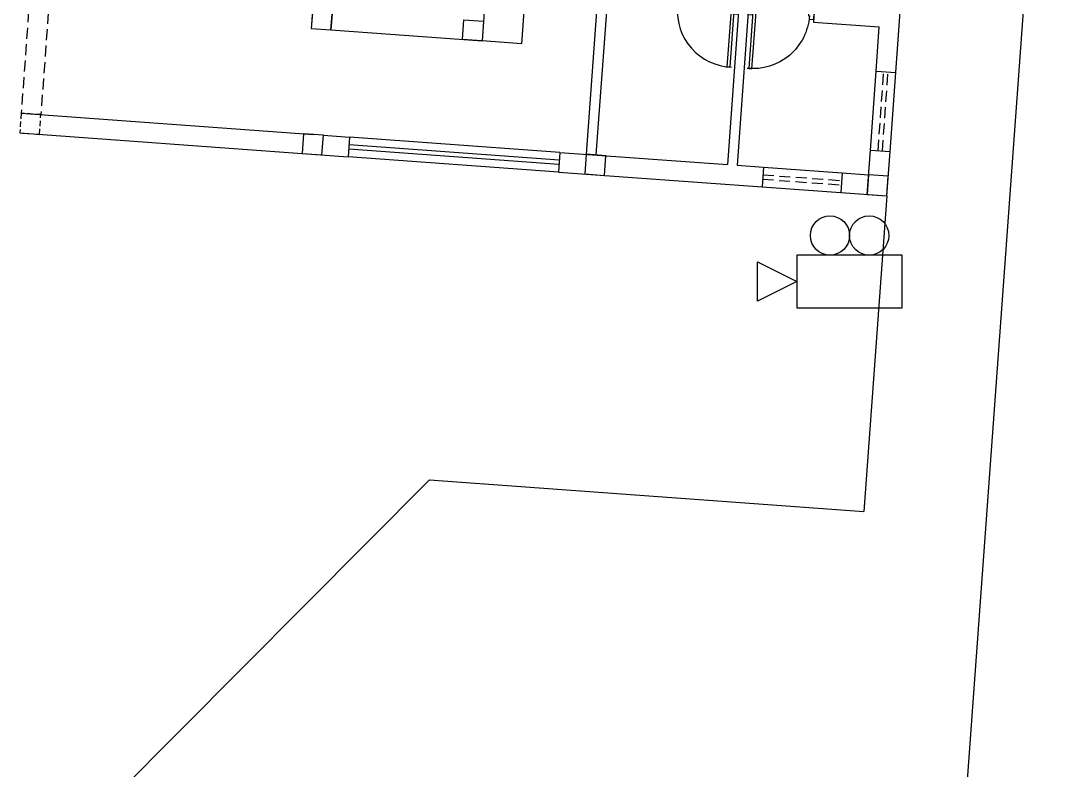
# Model space of a CAD drawing. Extents: x 2080 to 102394, y 2071 to 93424.
# Drawn here: x 88125.5 to 88592, y 81659.1 to 82000.5 of the extents above; entities that cross this region are included whole.
import ezdxf

# ---------------------------------------------------------------- set-up
doc = ezdxf.new("R2010")
doc.units = 0
doc.header["$LTSCALE"] = 20
doc.header["$MEASUREMENT"] = 0
doc.linetypes.add('HIDDEN', pattern=[0.375, 0.25, -0.125])
doc.linetypes.add('HIDDEN2', pattern=[0.1875, 0.125, -0.0625])
doc.layers.add('camera', color=11, linetype='Continuous', lineweight=13)
for name, color, linetype in [('COLUMN', 31, 'Continuous'), ('DOOR', 1, 'Continuous'), ('ELEC', 11, 'Continuous'), ('road', 2, 'Continuous'), ('wall', 13, 'Continuous'), ('WINDOW', 4, 'Continuous'), ('winsill', 5, 'Continuous')]:
    doc.layers.add(name, color=color, linetype=linetype)

# ---------------------------------------------------------------- blocks, each defined once
blk = doc.blocks.new('DR1H902')
at = {"color": 0}
for p, q in [((-0.5, 0), (-0.5, 1)), ((-0.5, 1), (-0.45, 1)), ((-0.45, 0), (-0.45, 1)), ((-0.5, 0), (-0.45, 0))]:
    blk.add_line(p, q, dxfattribs=at)
blk.add_arc((-0.5, 0), 1, 0, 91.707, dxfattribs=at)
blk = doc.blocks.new('A$C3B4262AC')
at = {"layer": 'DOOR'}
for p, q in [((0, 4), (0, 0)), ((2.5, 4), (0, 4)), ((0, 0), (3, 0)), ((2.5, 2.25), (2.5, 4)), ((3, 2.25), (2.5, 2.25)), ((3, 0), (3, 2.25))]:
    blk.add_line(p, q, dxfattribs=at)
blk = doc.blocks.new('A$C1F9E242A')
blk.add_blockref('A$C3B4262AC', (0, 0))
at = {"xscale": -1}
blk.add_blockref('A$C3B4262AC', (36, 0), dxfattribs=at)
at = {"layer": 'DOOR', "xscale": -31, "yscale": 31, "zscale": 68.88888888888889}
blk.add_blockref('DR1H902', (18, 2.25), dxfattribs=at)
blk = doc.blocks.new('*U24')
at = {"xscale": -1}
blk.add_blockref('A$C1F9E242A', (0, -2), dxfattribs=at)
blk = doc.blocks.new('A$C6FFD0EFA')
at = {"linetype": 'HIDDEN'}
for p, q in [((319.96, -937.62), (301.94, -1185.97)), ((328.94, -938.27), (310.91, -1186.62))]:
    blk.add_line(p, q, dxfattribs=at)
for p, q in [((535.03, -1082.57), (529.82, -1154.38)), ((529.82, -1154.38), (511.87, -1153.08)), ((301.94, -1185.97), (435.09, -1195.63)), ((301.29, -1194.95), (429.95, -1204.28))]:
    blk.add_line(p, q)
at = {"layer": 'COLUMN'}
for points in [[(434.07, -1147.43), (443.05, -1148.09), (443.7, -1139.11), (434.73, -1138.46)], [(511.87, -1153.08), (502.89, -1152.43), (503.54, -1143.45), (512.52, -1144.1)], [(429.95, -1204.28), (438.92, -1204.94), (439.58, -1195.96), (430.6, -1195.31)], [(558.61, -1213.62), (567.59, -1214.27), (568.24, -1205.3), (559.26, -1204.65)], [(687.27, -1222.96), (696.25, -1223.61), (696.9, -1214.64), (687.92, -1213.98)]]:
    blk.add_lwpolyline(points, close=True, dxfattribs=at)
at = {"layer": 'COLUMN', "linetype": 'HIDDEN2'}
blk.add_lwpolyline([(301.29, -1194.95), (310.26, -1195.6), (310.91, -1186.62), (301.94, -1185.97)], close=True, dxfattribs=at)
at = {"layer": 'wall'}
for p, q in [((700.32, -1167.51), (707.11, -1074.02)), ((517.08, -1081.27), (511.87, -1153.08)), ((436.03, -1120.5), (434.07, -1147.43)), ((445.01, -1121.16), (443.05, -1148.09)), ((445.01, -1121.16), (443.05, -1148.09)), ((564.47, -1132.84), (559.26, -1204.65)), ((568.64, -1137.65), (563.75, -1204.97)), ((628.8, -1137.5), (623.59, -1209.32)), ((633.29, -1137.83), (628.08, -1209.64)), ((663.21, -1140), (662.89, -1144.49)), ((662.89, -1144.49), (692.81, -1146.66)), ((691.34, -1166.86), (692.81, -1146.66)), ((443.05, -1148.09), (511.87, -1153.08)), ((691.34, -1166.86), (700.32, -1167.51)), ((439.58, -1195.96), (451.54, -1196.83)), ((451.54, -1196.83), (450.89, -1205.8)), ((687.27, -1222.96), (688.74, -1202.76)), ((688.74, -1202.76), (697.71, -1203.42)), ((696.25, -1223.61), (697.71, -1203.42)), ((429.95, -1204.28), (450.89, -1205.8)), ((547.29, -1203.78), (546.64, -1212.75)), ((547.29, -1203.78), (623.59, -1209.32)), ((546.64, -1212.75), (639.4, -1219.49)), ((628.08, -1209.64), (640.05, -1210.51)), ((640.05, -1210.51), (639.4, -1219.49)), ((675.95, -1213.12), (675.3, -1222.09)), ((675.95, -1213.12), (687.92, -1213.98)), ((675.3, -1222.09), (696.25, -1223.61))]:
    blk.add_line(p, q, dxfattribs=at)
at = {"layer": 'WINDOW', "linetype": 'HIDDEN'}
for p, q in [((692.23, -1203.02), (694.83, -1167.11)), ((694.22, -1203.16), (696.83, -1167.26)), ((639.65, -1216), (675.56, -1218.6)), ((639.8, -1214), (675.7, -1216.61))]:
    blk.add_line(p, q, dxfattribs=at)
at = {"layer": 'WINDOW'}
for p, q in [((546.89, -1209.26), (451.15, -1202.31)), ((547.04, -1207.27), (451.29, -1200.32))]:
    blk.add_line(p, q, dxfattribs=at)
at = {"layer": 'winsill'}
for p, q in [((688.74, -1202.76), (691.34, -1166.86)), ((697.71, -1203.42), (700.32, -1167.51)), ((547.29, -1203.78), (451.54, -1196.83)), ((546.64, -1212.75), (450.89, -1205.8)), ((640.05, -1210.51), (675.95, -1213.12)), ((639.4, -1219.49), (675.3, -1222.09))]:
    blk.add_line(p, q, dxfattribs=at)
at = {"layer": 'DOOR', "yscale": 0.8333333333430346, "zscale": 0.8333333333333334}
for p, xscale, rotation in [((598.76, -1137), 0.8333333333282009, 175.8486352132561), ((663.09, -1141.66), -0.8333333333282009, 175.848635213256)]:
    blk.add_blockref('*U24', p, dxfattribs=dict(at, xscale=xscale, rotation=rotation))
blk = doc.blocks.new('A$C22A82026')
at = {"layer": 'ELEC', "ltscale": 0.5}
blk.add_lwpolyline([(-10.21, 5.71), (-10.21, -6.29), (13.79, -6.29), (13.79, 5.71)], close=True, dxfattribs=at)
blk.add_lwpolyline([(-10.21, -0.29), (-19.21, -4.79), (-19.21, 4.21), (-10.21, -0.29)], dxfattribs=at)
blk = doc.blocks.new('A$C265A360F')
at = {"layer": 'ELEC', "ltscale": 0.5}
for centre in [(33.06, 20.94), (50.94, 20.94)]:
    blk.add_circle(centre, 8.94, dxfattribs=at)
at = {"layer": 'ELEC', "ltscale": 0.5, "xscale": 2, "yscale": 2, "zscale": 2}
blk.add_blockref('A$C22A82026', (38.42, 0.59), dxfattribs=at)

msp = doc.modelspace()

# ---------------------------------------------------------------- linework, layer by layer
at = {"layer": 'road', "ltscale": 0.5}
for p, q in [((88591.96, 82139.192), (88512.836, 81051.341)), ((88520.137, 81920.655), (88509.686, 81776.977)), ((88078.046, 81556.823), (88311.835, 81791.367)), ((88311.835, 81791.367), (88509.686, 81776.977))]:
    msp.add_line(p, q, dxfattribs=at)

# ---------------------------------------------------------------- block references
at = {"ltscale": 0.5}
msp.add_blockref('A$C6FFD0EFA', (87823.889, 83144.268), dxfattribs=at)
at = {"layer": 'camera', "ltscale": 0.5}
msp.add_blockref('A$C265A360F', (88461.167, 81881.699), dxfattribs=at)

doc.saveas('drawing.dxf')
